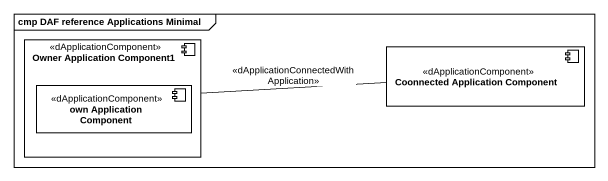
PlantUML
@startuml
mainframe cmp DAF reference Applications Minimal
component "Owner Application Component1" as Owner_Application_Component1 <<dApplicationComponent>> #FFFFFF {
  component "own Application Component" as own_Application_Component <<dApplicationComponent>> #FFFFFF
}
component "Coonnected Application Component" as Coonnected_Application <<dApplicationComponent>> #FFFFFF
Owner_Application_Component1 -right- Coonnected_Application : <<dApplicationConnectedWithApplication>>
@enduml
